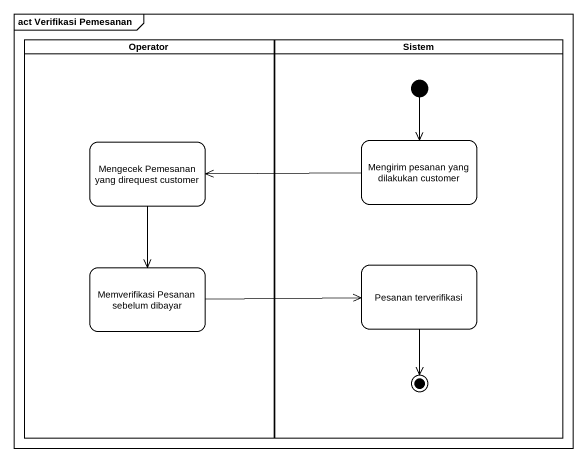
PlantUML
@startuml
mainframe act Verifikasi Pemesanan
hide empty description
state Operator <<partition>> {
  state "Mengecek Pemesanan yang direquest customer" as Mengecek_Pemesanan_yang
  state "Memverifikasi Pesanan sebelum dibayar" as Memverifikasi_Pesanan
}
state Sistem <<partition>> {
  state "Mengirim pesanan yang dilakukan customer" as Mengirim_pesanan_yang
  state "Pesanan terverifikasi" as Pesanan_terverifikasi
  [*] --> Mengirim_pesanan_yang
  Pesanan_terverifikasi --> [*]
}
Mengirim_pesanan_yang -left-> Mengecek_Pemesanan_yang
Mengecek_Pemesanan_yang --> Memverifikasi_Pesanan
Memverifikasi_Pesanan -right-> Pesanan_terverifikasi
@enduml
